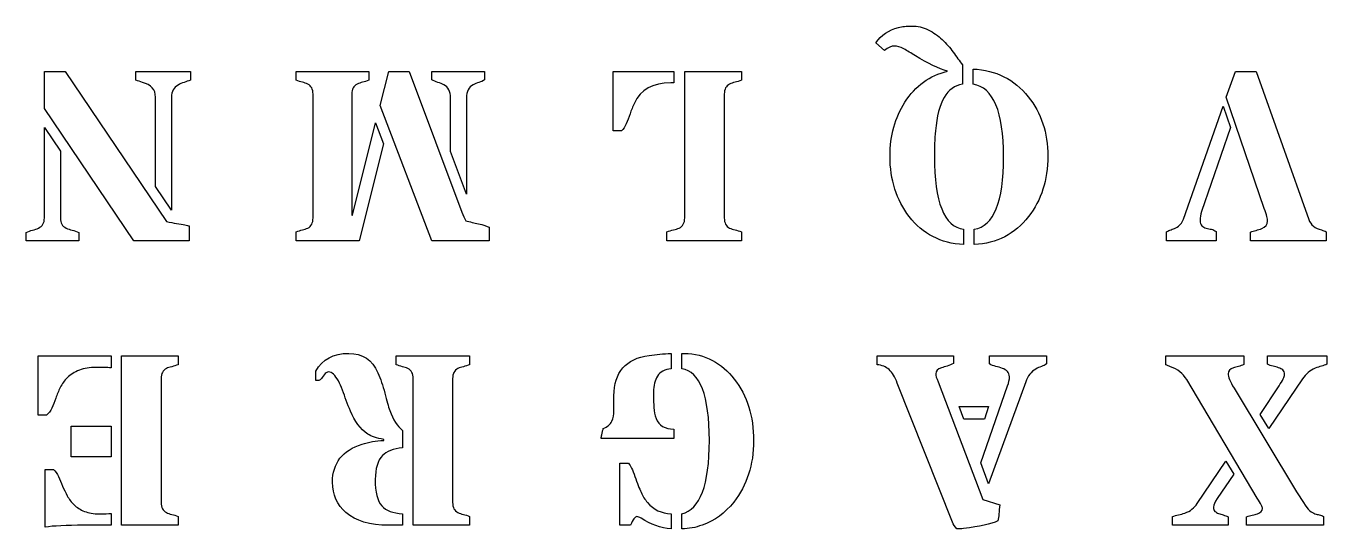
# Model space of a CAD drawing. Header units: millimetres. Extents: x -177 to 23, y -29 to 171.
# Drawn here: x -74.87 to -29.79, y 23.58 to 41.01 of the extents above; entities that cross this region are included whole.
import ezdxf

# ---------------------------------------------------------------- set-up
doc = ezdxf.new("R2010")
doc.units = ezdxf.units.MM
doc.layers.get('0').update_dxf_attribs({"linetype": 'CONTINUOUS'})

msp = doc.modelspace()

# ---------------------------------------------------------------- linework, layer by layer
for p, q in [((-45.124, 40.167), (-45.417, 40.436)), ((-42.421, 39.671), (-42.421, 38.994)), ((-74.231, 38.155), (-74.231, 39.44)), ((-74.231, 39.44), (-73.516, 39.44)), ((-73.516, 39.44), (-70.003, 34.233)), ((-71.061, 39.142), (-71.061, 39.44)), ((-71.061, 39.44), (-69.173, 39.44)), ((-69.173, 39.44), (-69.173, 39.142)), ((-65.505, 39.134), (-65.505, 39.44)), ((-65.505, 39.44), (-62.989, 39.44)), ((-62.989, 39.44), (-62.989, 39.134)), ((-62.596, 38.254), (-62.298, 39.44)), ((-62.298, 39.44), (-61.588, 39.44)), ((-61.588, 39.44), (-59.761, 34.564)), ((-60.811, 39.151), (-60.811, 39.44)), ((-60.811, 39.44), (-58.976, 39.44)), ((-58.976, 39.44), (-58.976, 39.151)), ((-54.519, 37.382), (-54.519, 39.44)), ((-54.519, 39.44), (-52.416, 39.44)), ((-52.416, 39.44), (-52.416, 39.039)), ((-52.044, 34.361), (-52.044, 39.44)), ((-52.044, 39.44), (-50.081, 39.44)), ((-50.081, 39.44), (-50.081, 39.134)), ((-42.054, 38.994), (-42.054, 39.523)), ((-33.278, 38.543), (-32.96, 39.44)), ((-32.96, 39.44), (-32.245, 39.44)), ((-32.245, 39.44), (-30.419, 34.312)), ((-70.38, 35.448), (-70.38, 38.552)), ((-69.826, 38.552), (-69.826, 34.626)), ((-64.922, 34.361), (-64.922, 38.655)), ((-63.579, 38.655), (-63.579, 34.457)), ((-60.158, 36.659), (-60.158, 38.527)), ((-59.604, 38.527), (-59.604, 35.184)), ((-50.672, 38.655), (-50.672, 34.361)), ((-31.96, 34.692), (-33.278, 38.543)), ((-71.132, 33.568), (-74.231, 38.155)), ((-60.807, 33.568), (-62.596, 38.254)), ((-34.762, 34.32), (-33.39, 38.238)), ((-33.39, 38.238), (-33.134, 37.502)), ((-74.231, 34.361), (-74.231, 37.498)), ((-74.231, 37.498), (-73.677, 36.68)), ((-63.559, 34.457), (-62.761, 37.659)), ((-62.761, 37.659), (-62.48, 36.932)), ((-33.134, 37.502), (-34.134, 34.58)), ((-54.238, 37.382), (-54.519, 37.382)), ((-73.677, 36.68), (-73.677, 34.361)), ((-62.48, 36.932), (-63.323, 33.568)), ((-59.604, 35.184), (-60.158, 36.659)), ((-69.826, 34.626), (-70.38, 35.448)), ((-63.579, 34.457), (-63.559, 34.457)), ((-74.867, 33.568), (-74.867, 33.861)), ((-73.032, 33.861), (-73.032, 33.568)), ((-69.21, 34.085), (-69.21, 33.568)), ((-65.505, 33.568), (-65.505, 33.878)), ((-58.815, 34.043), (-58.815, 33.568)), ((-52.664, 33.568), (-52.664, 33.878)), ((-50.081, 33.878), (-50.081, 33.568)), ((-42.38, 33.969), (-42.38, 33.44)), ((-42.012, 33.44), (-42.012, 33.969)), ((-35.344, 33.568), (-35.344, 33.878)), ((-33.634, 33.89), (-33.634, 33.568)), ((-32.444, 33.568), (-32.444, 33.87)), ((-29.816, 33.878), (-29.816, 33.568)), ((-73.032, 33.568), (-74.867, 33.568)), ((-69.21, 33.568), (-71.132, 33.568)), ((-63.323, 33.568), (-65.505, 33.568)), ((-58.815, 33.568), (-60.807, 33.568)), ((-50.081, 33.568), (-52.664, 33.568)), ((-33.634, 33.568), (-35.344, 33.568)), ((-29.816, 33.568), (-32.444, 33.568)), ((-74.441, 27.53), (-74.441, 29.58)), ((-74.441, 29.58), (-71.921, 29.58)), ((-71.921, 29.58), (-71.921, 29.167)), ((-71.553, 23.708), (-71.553, 29.58)), ((-71.553, 29.58), (-69.599, 29.58)), ((-69.599, 29.58), (-69.599, 29.274)), ((-62.044, 29.274), (-62.044, 29.58)), ((-62.044, 29.58), (-59.495, 29.58)), ((-59.495, 29.58), (-59.495, 29.274)), ((-52.513, 29.663), (-52.513, 29.134)), ((-52.145, 29.134), (-52.145, 29.663)), ((-52.145, 29.663), (-52.058, 29.663)), ((-45.374, 29.274), (-45.374, 29.58)), ((-45.374, 29.58), (-42.733, 29.58)), ((-42.733, 29.58), (-42.733, 29.32)), ((-41.485, 29.299), (-41.485, 29.58)), ((-41.485, 29.58), (-39.506, 29.58)), ((-39.506, 29.58), (-39.506, 29.299)), ((-35.371, 29.274), (-35.371, 29.58)), ((-35.371, 29.58), (-32.669, 29.58)), ((-32.669, 29.58), (-32.669, 29.282)), ((-31.851, 29.291), (-31.851, 29.58)), ((-31.851, 29.58), (-29.789, 29.58)), ((-29.789, 29.58), (-29.789, 29.291)), ((-64.825, 28.729), (-64.825, 29.051)), ((-70.189, 28.795), (-70.189, 24.501)), ((-61.449, 23.708), (-61.449, 28.795)), ((-60.086, 28.795), (-60.086, 24.501)), ((-42.762, 23.816), (-44.676, 28.634)), ((-43.266, 28.675), (-41.717, 24.601)), ((-41.787, 25.878), (-40.857, 28.539)), ((-40.229, 28.675), (-41.514, 25.146)), ((-32.202, 24.654), (-34.648, 28.758)), ((-33.008, 28.464), (-30.842, 24.873)), ((-32.103, 27.547), (-31.45, 28.539)), ((-30.636, 28.782), (-31.805, 27.059)), ((-54.496, 27.692), (-54.496, 28.192)), ((-74.16, 27.53), (-74.441, 27.53)), ((-31.805, 27.059), (-32.103, 27.547)), ((-62.466, 26.65), (-62.466, 26.687)), ((-61.817, 26.997), (-61.817, 26.39)), ((-52.418, 26.72), (-54.943, 26.72)), ((-52.418, 27.043), (-52.418, 26.72)), ((-54.294, 23.708), (-54.294, 25.857)), ((-54.294, 25.857), (-53.988, 25.857)), ((-41.514, 25.146), (-41.787, 25.878)), ((-34.285, 24.46), (-33.289, 25.935)), ((-33.289, 25.935), (-33.016, 25.485)), ((-74.206, 23.646), (-74.206, 25.646)), ((-74.206, 25.646), (-73.917, 25.646)), ((-33.016, 25.485), (-33.59, 24.638)), ((-41.717, 24.601), (-41.122, 24.419)), ((-71.921, 24.117), (-71.921, 23.708)), ((-69.599, 24.018), (-69.599, 23.708)), ((-61.817, 24.109), (-61.817, 23.708)), ((-59.495, 24.018), (-59.495, 23.708)), ((-52.513, 24.109), (-52.513, 23.58)), ((-52.145, 23.58), (-52.145, 24.109)), ((-35.144, 23.708), (-35.144, 24.01)), ((-33.218, 24.001), (-33.218, 23.708)), ((-32.574, 23.708), (-32.574, 24.001)), ((-29.913, 24.018), (-29.913, 23.708)), ((-71.921, 23.708), (-72.855, 23.708)), ((-69.599, 23.708), (-71.553, 23.708)), ((-61.817, 23.708), (-62.305, 23.708)), ((-59.495, 23.708), (-61.449, 23.708)), ((-53.922, 23.708), (-54.294, 23.708)), ((-33.218, 23.708), (-35.144, 23.708)), ((-29.913, 23.708), (-32.574, 23.708))]:
    msp.add_line(p, q)
for points in [[(-42.366, 27.382), (-42.531, 27.82), (-41.514, 27.82), (-41.651, 27.382)], [(-73.297, 27.142), (-71.921, 27.142), (-71.921, 26.084), (-73.297, 26.084)]]:
    msp.add_lwpolyline(points, close=True)
for points in [[(-45.417, 40.436), (-45.235, 40.698), (-44.975, 40.874), (-44.636, 40.965)], [(-42.934, 39.448), (-43.248, 39.539), (-43.62, 39.718), (-44.05, 39.985)], [(-44.413, 38.374), (-44.047, 38.941), (-43.554, 39.3), (-42.934, 39.448)], [(-42.054, 39.523), (-41.26, 39.487), (-40.623, 39.167), (-40.14, 38.564)], [(-70.834, 39.06), (-70.914, 39.082), (-70.99, 39.109), (-71.061, 39.142)], [(-70.38, 38.552), (-70.38, 38.808), (-70.531, 38.977), (-70.834, 39.06)], [(-69.599, 38.969), (-69.75, 38.884), (-69.826, 38.744), (-69.826, 38.552)], [(-63.393, 39.002), (-63.517, 38.941), (-63.579, 38.826), (-63.579, 38.655)], [(-60.158, 38.527), (-60.158, 38.75), (-60.234, 38.9), (-60.385, 38.977)], [(-59.377, 38.977), (-59.528, 38.9), (-59.604, 38.75), (-59.604, 38.527)], [(-50.486, 39.002), (-50.61, 38.941), (-50.672, 38.826), (-50.672, 38.655)], [(-42.421, 38.994), (-42.95, 38.922), (-43.262, 38.385), (-43.355, 37.382)], [(-74.433, 34.01), (-74.298, 34.074), (-74.231, 34.191), (-74.231, 34.361)], [(-73.677, 34.361), (-73.677, 34.191), (-73.61, 34.074), (-73.475, 34.01)], [(-59.761, 34.564), (-59.714, 34.448), (-59.672, 34.346), (-59.633, 34.258)], [(-52.234, 34.01), (-52.107, 34.071), (-52.044, 34.188), (-52.044, 34.361)], [(-50.672, 34.361), (-50.672, 34.188), (-50.61, 34.071), (-50.486, 34.01)], [(-42.38, 33.44), (-43.168, 33.481), (-43.796, 33.805), (-44.264, 34.411)], [(-40.128, 34.411), (-40.602, 33.802), (-41.23, 33.479), (-42.012, 33.44)], [(-35.026, 34.019), (-34.894, 34.085), (-34.806, 34.185), (-34.762, 34.32)], [(-30.419, 34.312), (-30.35, 34.119), (-30.204, 33.996), (-29.981, 33.944)], [(-70.003, 34.233), (-69.871, 34.209), (-69.754, 34.187), (-69.652, 34.167)], [(-69.652, 34.167), (-69.421, 34.129), (-69.273, 34.101), (-69.21, 34.085)], [(-59.187, 34.159), (-59.027, 34.118), (-58.903, 34.079), (-58.815, 34.043)], [(-29.981, 33.944), (-29.923, 33.93), (-29.868, 33.908), (-29.816, 33.878)], [(-54.496, 28.192), (-54.496, 29.015), (-54.089, 29.484), (-53.273, 29.597)], [(-53.273, 29.597), (-53.033, 29.63), (-52.78, 29.652), (-52.513, 29.663)], [(-70.003, 29.142), (-70.127, 29.081), (-70.189, 28.966), (-70.189, 28.795)], [(-61.449, 28.795), (-61.449, 28.966), (-61.511, 29.081), (-61.635, 29.142)], [(-59.9, 29.142), (-60.024, 29.081), (-60.086, 28.966), (-60.086, 28.795)], [(-39.882, 29.125), (-40.036, 29.035), (-40.152, 28.884), (-40.229, 28.675)], [(-35.214, 29.204), (-35.272, 29.223), (-35.324, 29.247), (-35.371, 29.274)], [(-34.648, 28.758), (-34.775, 28.973), (-34.964, 29.121), (-35.214, 29.204)], [(-30.198, 29.15), (-30.371, 29.079), (-30.517, 28.956), (-30.636, 28.782)], [(-63.024, 26.869), (-63.283, 27.048), (-63.484, 27.314), (-63.627, 27.667)], [(-62.263, 27.692), (-62.15, 27.369), (-62.002, 27.138), (-61.817, 26.997)], [(-53.038, 27.415), (-52.938, 27.167), (-52.732, 27.043), (-52.418, 27.043)], [(-63.218, 26.522), (-62.997, 26.594), (-62.747, 26.636), (-62.466, 26.65)], [(-62.466, 26.687), (-62.722, 26.729), (-62.908, 26.789), (-63.024, 26.869)], [(-61.817, 26.39), (-62.145, 26.36), (-62.379, 26.271), (-62.52, 26.125)], [(-70.189, 24.501), (-70.189, 24.328), (-70.127, 24.211), (-70.003, 24.15)], [(-62.54, 24.382), (-62.4, 24.216), (-62.159, 24.125), (-61.817, 24.109)], [(-60.086, 24.501), (-60.086, 24.328), (-60.024, 24.211), (-59.9, 24.15)], [(-53.331, 24.493), (-53.122, 24.248), (-52.849, 24.12), (-52.513, 24.109)], [(-50.343, 24.514), (-50.641, 24.134), (-51.007, 23.867), (-51.443, 23.712)], [(-34.71, 24.134), (-34.528, 24.2), (-34.386, 24.309), (-34.285, 24.46)], [(-62.305, 23.708), (-62.949, 23.708), (-63.442, 23.855), (-63.784, 24.15)], [(-52.513, 23.58), (-52.879, 23.616), (-53.225, 23.74), (-53.55, 23.952)], [(-72.855, 23.708), (-73.475, 23.708), (-73.925, 23.687), (-74.206, 23.646)], [(-51.443, 23.712), (-51.663, 23.632), (-51.897, 23.588), (-52.145, 23.58)], [(-42.614, 23.58), (-42.682, 23.663), (-42.732, 23.741), (-42.762, 23.816)], [(-42.382, 23.597), (-42.47, 23.586), (-42.547, 23.58), (-42.614, 23.58)], [(-41.188, 23.861), (-41.428, 23.754), (-41.826, 23.665), (-42.382, 23.597)]]:
    msp.add_open_spline(points, degree=3)
for points, knots in [([(-44.636, 40.965), (-44.512, 40.998), (-44.355, 41.014), (-43.972, 41.014), (-43.786, 40.97), (-43.425, 40.791), (-43.264, 40.678), (-42.98, 40.408), (-42.853, 40.262), (-42.627, 39.948), (-42.521, 39.804), (-42.421, 39.671)], [1, 1, 1, 1, 2, 2, 3, 3, 4, 4, 5, 5, 6, 6, 6, 6]), ([(-44.05, 39.985), (-44.201, 40.076), (-44.336, 40.155), (-44.454, 40.221), (-44.573, 40.287), (-44.68, 40.32), (-44.777, 40.32), (-44.873, 40.32), (-44.989, 40.269), (-45.124, 40.167)], [0, 0, 0, 0, 1, 1, 1, 2, 2, 2, 3, 3, 3, 3]), ([(-69.173, 39.142), (-69.242, 39.109), (-69.314, 39.082), (-69.39, 39.06), (-69.466, 39.038), (-69.535, 39.007), (-69.599, 38.969)], [0, 0, 0, 0, 1, 1, 1, 2, 2, 2, 2]), ([(-64.922, 38.655), (-64.922, 38.826), (-64.983, 38.941), (-65.104, 39.002), (-65.159, 39.03), (-65.221, 39.051), (-65.29, 39.066), (-65.359, 39.081), (-65.431, 39.104), (-65.505, 39.134)], [0, 0, 0, 0, 1, 1, 1, 2, 2, 2, 3, 3, 3, 3]), ([(-62.989, 39.134), (-63.063, 39.104), (-63.135, 39.081), (-63.276, 39.051), (-63.338, 39.03), (-63.393, 39.002)], [0, 0, 0, 0, 1, 1, 2, 2, 2, 2]), ([(-60.385, 38.977), (-60.449, 39.013), (-60.518, 39.041), (-60.594, 39.06), (-60.67, 39.079), (-60.742, 39.109), (-60.811, 39.151)], [0, 0, 0, 0, 1, 1, 1, 2, 2, 2, 2]), ([(-58.976, 39.151), (-59.034, 39.109), (-59.099, 39.078), (-59.245, 39.037), (-59.314, 39.01), (-59.377, 38.977)], [0, 0, 0, 0, 1, 1, 2, 2, 2, 2]), ([(-52.416, 39.039), (-52.432, 39.042), (-52.45, 39.043), (-52.489, 39.043), (-52.508, 39.043), (-52.527, 39.043), (-53.15, 39.043), (-53.57, 38.809), (-53.788, 38.341)], [0, 0, 0, 0, 1, 1, 2, 2, 2, 3, 3, 3, 3]), ([(-50.081, 39.134), (-50.155, 39.104), (-50.228, 39.081), (-50.368, 39.051), (-50.431, 39.03), (-50.486, 39.002)], [0, 0, 0, 0, 1, 1, 2, 2, 2, 2]), ([(-42.012, 33.969), (-41.335, 34.076), (-40.996, 34.914), (-40.996, 36.481), (-40.996, 38.049), (-41.348, 38.886), (-42.054, 38.994)], [0, 0, 0, 0, 1, 1, 1, 2, 2, 2, 2]), ([(-53.788, 38.341), (-53.845, 38.214), (-53.896, 38.089), (-53.981, 37.844), (-54.024, 37.731), (-54.109, 37.521), (-54.166, 37.44), (-54.238, 37.382)], [3, 3, 3, 3, 4, 4, 5, 5, 6, 6, 6, 6]), ([(-44.264, 34.411), (-44.708, 34.984), (-44.93, 35.681), (-44.93, 36.502), (-44.93, 37.215), (-44.757, 37.839), (-44.413, 38.374)], [1, 1, 1, 1, 2, 2, 2, 3, 3, 3, 3]), ([(-40.14, 38.564), (-39.689, 38.005), (-39.463, 37.317), (-39.463, 36.502), (-39.463, 35.678), (-39.684, 34.981), (-40.128, 34.411)], [1, 1, 1, 1, 2, 2, 2, 3, 3, 3, 3]), ([(-43.355, 37.382), (-43.38, 37.096), (-43.392, 36.802), (-43.392, 36.502), (-43.392, 34.91), (-43.055, 34.065), (-42.38, 33.969)], [1, 1, 1, 1, 2, 2, 2, 3, 3, 3, 3]), ([(-65.505, 33.878), (-65.431, 33.908), (-65.359, 33.931), (-65.29, 33.946), (-65.221, 33.961), (-65.159, 33.983), (-65.104, 34.01), (-64.983, 34.071), (-64.922, 34.188), (-64.922, 34.361)], [0, 0, 0, 0, 1, 1, 1, 2, 2, 2, 3, 3, 3, 3]), ([(-34.134, 34.58), (-34.17, 34.473), (-34.187, 34.374), (-34.187, 34.283), (-34.187, 34.192), (-34.167, 34.127), (-34.125, 34.087), (-34.084, 34.047), (-34.035, 34.019), (-33.977, 34.004), (-33.919, 33.989), (-33.858, 33.977), (-33.795, 33.967), (-33.732, 33.957), (-33.678, 33.932), (-33.634, 33.89)], [0, 0, 0, 0, 1, 1, 1, 2, 2, 2, 3, 3, 3, 4, 4, 4, 5, 5, 5, 5]), ([(-32.051, 33.994), (-31.913, 34.049), (-31.844, 34.136), (-31.844, 34.254), (-31.844, 34.323), (-31.883, 34.469), (-31.96, 34.692)], [2, 2, 2, 2, 3, 3, 3, 4, 4, 4, 4]), ([(-74.867, 33.861), (-74.79, 33.895), (-74.714, 33.92), (-74.638, 33.938), (-74.562, 33.956), (-74.494, 33.98), (-74.433, 34.01)], [0, 0, 0, 0, 1, 1, 1, 2, 2, 2, 2]), ([(-73.475, 34.01), (-73.414, 33.98), (-73.345, 33.956), (-73.268, 33.938), (-73.191, 33.92), (-73.112, 33.895), (-73.032, 33.861)], [0, 0, 0, 0, 1, 1, 1, 2, 2, 2, 2]), ([(-59.633, 34.258), (-59.562, 34.242), (-59.488, 34.225), (-59.412, 34.209), (-59.336, 34.192), (-59.261, 34.176), (-59.187, 34.159)], [0, 0, 0, 0, 1, 1, 1, 2, 2, 2, 2]), ([(-52.664, 33.878), (-52.581, 33.908), (-52.502, 33.931), (-52.428, 33.946), (-52.354, 33.961), (-52.289, 33.983), (-52.234, 34.01)], [0, 0, 0, 0, 1, 1, 1, 2, 2, 2, 2]), ([(-50.486, 34.01), (-50.431, 33.983), (-50.368, 33.961), (-50.228, 33.931), (-50.155, 33.908), (-50.081, 33.878)], [1, 1, 1, 1, 2, 2, 3, 3, 3, 3]), ([(-35.344, 33.878), (-35.298, 33.911), (-35.247, 33.937), (-35.192, 33.954), (-35.136, 33.972), (-35.081, 33.994), (-35.026, 34.019)], [0, 0, 0, 0, 1, 1, 1, 2, 2, 2, 2]), ([(-32.444, 33.87), (-32.38, 33.895), (-32.314, 33.915), (-32.176, 33.948), (-32.112, 33.969), (-32.051, 33.994)], [0, 0, 0, 0, 1, 1, 2, 2, 2, 2]), ([(-64.825, 29.051), (-64.597, 29.462), (-64.216, 29.667), (-63.685, 29.667), (-63.208, 29.667), (-62.871, 29.442), (-62.672, 28.993)], [0, 0, 0, 0, 1, 1, 1, 2, 2, 2, 2]), ([(-52.058, 29.663), (-51.703, 29.663), (-51.378, 29.583), (-50.788, 29.267), (-50.536, 29.051), (-50.327, 28.778)], [0, 0, 0, 0, 1, 1, 2, 2, 2, 2]), ([(-42.733, 29.32), (-42.802, 29.278), (-42.873, 29.247), (-42.946, 29.227), (-43.019, 29.206), (-43.086, 29.186), (-43.147, 29.167)], [0, 0, 0, 0, 1, 1, 1, 2, 2, 2, 2]), ([(-71.921, 29.167), (-72.059, 29.178), (-72.233, 29.183), (-72.446, 29.183), (-72.658, 29.183), (-72.849, 29.15), (-73.018, 29.084), (-73.187, 29.018), (-73.325, 28.933), (-73.431, 28.83), (-73.537, 28.727), (-73.621, 28.612), (-73.681, 28.485), (-73.742, 28.358), (-73.794, 28.234), (-73.838, 28.111), (-73.882, 27.988), (-73.927, 27.875), (-73.972, 27.772), (-74.018, 27.669), (-74.081, 27.588), (-74.16, 27.53)], [0, 0, 0, 0, 1, 1, 1, 2, 2, 2, 3, 3, 3, 4, 4, 4, 5, 5, 5, 6, 6, 6, 7, 7, 7, 7]), ([(-69.599, 29.274), (-69.673, 29.244), (-69.745, 29.221), (-69.886, 29.191), (-69.948, 29.17), (-70.003, 29.142)], [0, 0, 0, 0, 1, 1, 2, 2, 2, 2]), ([(-64.044, 28.712), (-64.154, 28.919), (-64.267, 29.022), (-64.383, 29.022), (-64.441, 29.022), (-64.493, 28.988), (-64.584, 28.853), (-64.621, 28.804), (-64.682, 28.74), (-64.716, 28.725), (-64.794, 28.725), (-64.817, 28.726), (-64.825, 28.729)], [5, 5, 5, 5, 6, 6, 6, 7, 7, 8, 8, 9, 9, 10, 10, 10, 10]), ([(-62.672, 28.993), (-62.581, 28.787), (-62.503, 28.553), (-62.371, 28.032), (-62.313, 27.832), (-62.263, 27.692)], [2, 2, 2, 2, 3, 3, 4, 4, 4, 4]), ([(-61.635, 29.142), (-61.693, 29.17), (-61.757, 29.191), (-61.898, 29.221), (-61.97, 29.244), (-62.044, 29.274)], [1, 1, 1, 1, 2, 2, 3, 3, 3, 3]), ([(-59.495, 29.274), (-59.569, 29.244), (-59.641, 29.221), (-59.782, 29.191), (-59.845, 29.17), (-59.9, 29.142)], [0, 0, 0, 0, 1, 1, 2, 2, 2, 2]), ([(-52.513, 29.134), (-52.736, 29.112), (-52.894, 29.027), (-53.078, 28.732), (-53.124, 28.55), (-53.124, 28.114), (-53.121, 27.935), (-53.107, 27.654), (-53.082, 27.528), (-53.038, 27.415)], [0, 0, 0, 0, 1, 1, 2, 2, 3, 3, 4, 4, 4, 4]), ([(-52.145, 24.109), (-51.509, 24.252), (-51.19, 25.1), (-51.19, 26.652), (-51.19, 28.205), (-51.509, 29.032), (-52.145, 29.134)], [0, 0, 0, 0, 1, 1, 1, 2, 2, 2, 2]), ([(-44.676, 28.634), (-44.758, 28.846), (-44.854, 29.002), (-44.963, 29.103), (-45.072, 29.203), (-45.209, 29.26), (-45.374, 29.274)], [0, 0, 0, 0, 1, 1, 1, 2, 2, 2, 2]), ([(-43.147, 29.167), (-43.279, 29.128), (-43.345, 29.059), (-43.345, 28.96), (-43.345, 28.905), (-43.319, 28.81), (-43.266, 28.675)], [0, 0, 0, 0, 1, 1, 1, 2, 2, 2, 2]), ([(-40.857, 28.539), (-40.813, 28.663), (-40.791, 28.766), (-40.791, 28.849), (-40.791, 28.931), (-40.815, 28.995), (-40.861, 29.041), (-40.908, 29.086), (-40.967, 29.122), (-41.037, 29.148), (-41.107, 29.174), (-41.182, 29.197), (-41.262, 29.216), (-41.342, 29.236), (-41.417, 29.263), (-41.485, 29.299)], [0, 0, 0, 0, 1, 1, 1, 2, 2, 2, 3, 3, 3, 4, 4, 4, 5, 5, 5, 5]), ([(-39.506, 29.299), (-39.561, 29.263), (-39.621, 29.234), (-39.686, 29.212), (-39.751, 29.19), (-39.816, 29.161), (-39.882, 29.125)], [0, 0, 0, 0, 1, 1, 1, 2, 2, 2, 2]), ([(-33.032, 29.167), (-33.156, 29.125), (-33.218, 29.057), (-33.218, 28.96), (-33.218, 28.861), (-33.148, 28.696), (-33.008, 28.464)], [0, 0, 0, 0, 1, 1, 1, 2, 2, 2, 2]), ([(-32.669, 29.282), (-32.729, 29.252), (-32.792, 29.229), (-32.857, 29.214), (-32.922, 29.199), (-32.98, 29.183), (-33.032, 29.167)], [0, 0, 0, 0, 1, 1, 1, 2, 2, 2, 2]), ([(-31.45, 28.539), (-31.323, 28.729), (-31.26, 28.86), (-31.26, 28.933), (-31.26, 29.006), (-31.279, 29.059), (-31.318, 29.092), (-31.356, 29.125), (-31.405, 29.152), (-31.464, 29.171), (-31.524, 29.19), (-31.588, 29.207), (-31.656, 29.223), (-31.725, 29.238), (-31.79, 29.26), (-31.851, 29.291)], [0, 0, 0, 0, 1, 1, 1, 2, 2, 2, 3, 3, 3, 4, 4, 4, 5, 5, 5, 5]), ([(-29.789, 29.291), (-29.847, 29.263), (-29.911, 29.24), (-30.051, 29.205), (-30.123, 29.181), (-30.198, 29.15)], [0, 0, 0, 0, 1, 1, 2, 2, 2, 2]), ([(-63.627, 27.667), (-63.677, 27.785), (-63.724, 27.906), (-63.815, 28.154), (-63.86, 28.276), (-63.948, 28.513), (-63.995, 28.619), (-64.044, 28.712)], [2, 2, 2, 2, 3, 3, 4, 4, 5, 5, 5, 5]), ([(-50.327, 28.778), (-49.881, 28.197), (-49.657, 27.485), (-49.657, 26.642), (-49.657, 25.805), (-49.886, 25.095), (-50.343, 24.514)], [2, 2, 2, 2, 3, 3, 3, 4, 4, 4, 4]), ([(-54.868, 27.059), (-54.719, 27.125), (-54.62, 27.21), (-54.571, 27.313), (-54.521, 27.417), (-54.496, 27.543), (-54.496, 27.692)], [0, 0, 0, 0, 1, 1, 1, 2, 2, 2, 2]), ([(-54.943, 26.72), (-54.934, 26.762), (-54.926, 26.801), (-54.918, 26.838), (-54.91, 26.875), (-54.901, 26.913), (-54.893, 26.952), (-54.885, 26.99), (-54.876, 27.026), (-54.868, 27.059)], [0, 0, 0, 0, 1, 1, 1, 2, 2, 2, 3, 3, 3, 3]), ([(-63.784, 24.15), (-64.093, 24.415), (-64.247, 24.766), (-64.247, 25.204), (-64.247, 25.865), (-63.904, 26.305), (-63.218, 26.522)], [1, 1, 1, 1, 2, 2, 2, 3, 3, 3, 3]), ([(-62.52, 26.125), (-62.685, 25.949), (-62.767, 25.671), (-62.767, 25.291), (-62.767, 24.858), (-62.692, 24.555), (-62.54, 24.382)], [1, 1, 1, 1, 2, 2, 2, 3, 3, 3, 3]), ([(-53.988, 25.857), (-53.925, 25.782), (-53.852, 25.63), (-53.686, 25.167), (-53.615, 24.985), (-53.497, 24.72), (-53.422, 24.601), (-53.331, 24.493)], [0, 0, 0, 0, 1, 1, 2, 2, 3, 3, 3, 3]), ([(-73.917, 25.646), (-73.848, 25.58), (-73.79, 25.496), (-73.743, 25.394), (-73.696, 25.292), (-73.649, 25.184), (-73.601, 25.07), (-73.552, 24.955), (-73.498, 24.841), (-73.437, 24.727), (-73.377, 24.612), (-73.298, 24.509), (-73.202, 24.417), (-73.105, 24.324), (-72.985, 24.249), (-72.84, 24.192), (-72.696, 24.134), (-72.527, 24.105), (-72.334, 24.105), (-72.141, 24.105), (-72.003, 24.109), (-71.921, 24.117)], [0, 0, 0, 0, 1, 1, 1, 2, 2, 2, 3, 3, 3, 4, 4, 4, 5, 5, 5, 6, 6, 6, 7, 7, 7, 7]), ([(-30.842, 24.873), (-30.6, 24.471), (-30.446, 24.248), (-30.38, 24.204), (-30.313, 24.16), (-30.256, 24.129), (-30.206, 24.111), (-30.156, 24.093), (-30.106, 24.079), (-30.055, 24.068), (-30.004, 24.057), (-29.957, 24.04), (-29.913, 24.018)], [0, 0, 0, 0, 1, 1, 1, 2, 2, 2, 3, 3, 3, 4, 4, 4, 4]), ([(-41.122, 24.419), (-41.138, 24.303), (-41.149, 24.199), (-41.155, 24.107), (-41.16, 24.015), (-41.171, 23.933), (-41.188, 23.861)], [0, 0, 0, 0, 1, 1, 1, 2, 2, 2, 2]), ([(-33.59, 24.638), (-33.678, 24.511), (-33.723, 24.413), (-33.723, 24.342), (-33.723, 24.272), (-33.705, 24.222), (-33.671, 24.192), (-33.636, 24.161), (-33.594, 24.136), (-33.545, 24.117), (-33.495, 24.098), (-33.441, 24.081), (-33.382, 24.066), (-33.322, 24.05), (-33.268, 24.029), (-33.218, 24.001)], [0, 0, 0, 0, 1, 1, 1, 2, 2, 2, 3, 3, 3, 4, 4, 4, 5, 5, 5, 5]), ([(-32.198, 24.109), (-32.082, 24.145), (-32.024, 24.205), (-32.024, 24.291), (-32.024, 24.335), (-32.083, 24.456), (-32.202, 24.654)], [2, 2, 2, 2, 3, 3, 3, 4, 4, 4, 4]), ([(-70.003, 24.15), (-69.948, 24.123), (-69.886, 24.101), (-69.745, 24.071), (-69.673, 24.048), (-69.599, 24.018)], [1, 1, 1, 1, 2, 2, 3, 3, 3, 3]), ([(-59.9, 24.15), (-59.845, 24.123), (-59.782, 24.101), (-59.641, 24.071), (-59.569, 24.048), (-59.495, 24.018)], [1, 1, 1, 1, 2, 2, 3, 3, 3, 3]), ([(-53.55, 23.952), (-53.611, 23.99), (-53.66, 24.01), (-53.699, 24.01), (-53.762, 24.01), (-53.837, 23.909), (-53.922, 23.708)], [1, 1, 1, 1, 2, 2, 2, 3, 3, 3, 3]), ([(-35.144, 24.01), (-35.078, 24.035), (-35.008, 24.055), (-34.859, 24.085), (-34.785, 24.106), (-34.71, 24.134)], [0, 0, 0, 0, 1, 1, 2, 2, 2, 2]), ([(-32.574, 24.001), (-32.508, 24.029), (-32.442, 24.05), (-32.309, 24.077), (-32.25, 24.092), (-32.198, 24.109)], [0, 0, 0, 0, 1, 1, 2, 2, 2, 2])]:
    msp.add_open_spline(points, degree=3, knots=knots)

doc.saveas('drawing.dxf')
